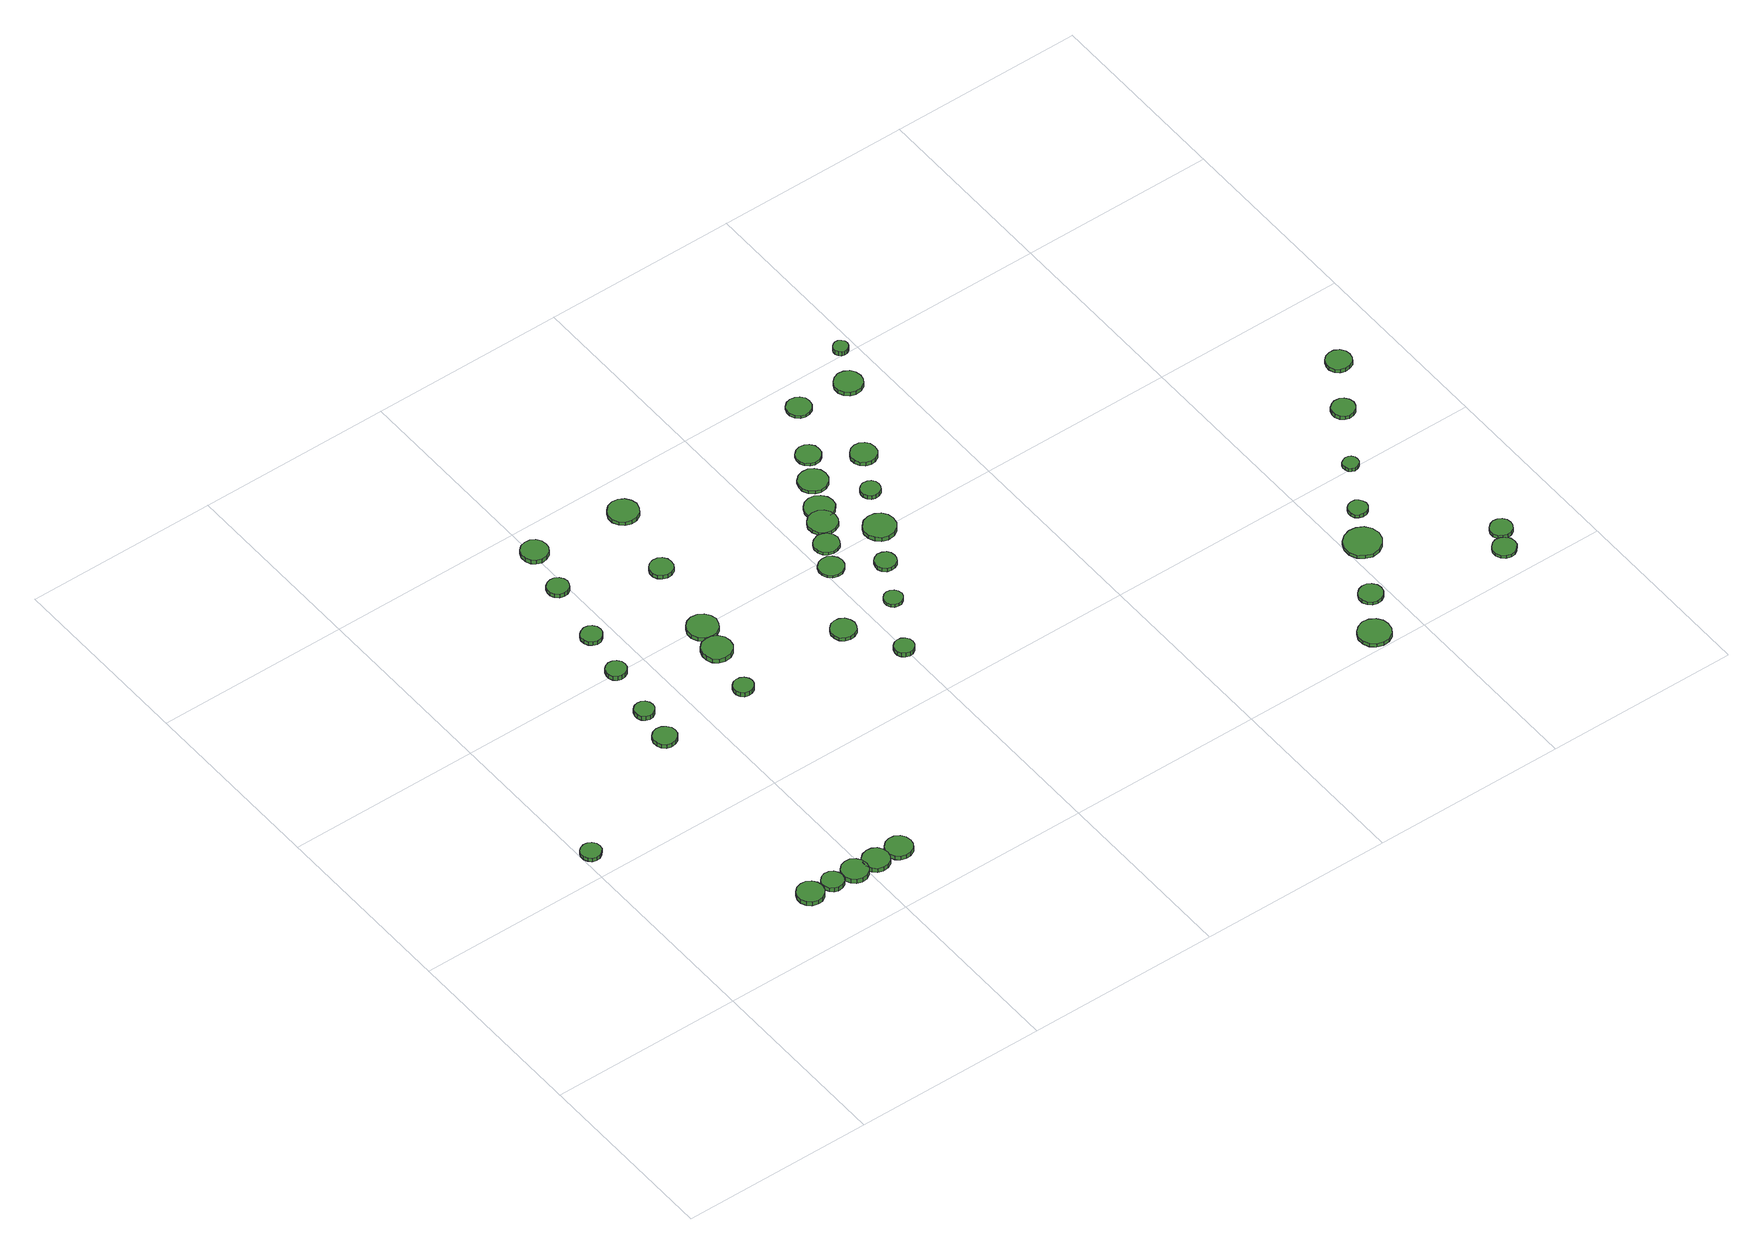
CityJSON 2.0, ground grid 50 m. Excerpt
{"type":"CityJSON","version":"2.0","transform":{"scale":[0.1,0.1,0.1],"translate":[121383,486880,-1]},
"CityObjects":{
"tree1":{"type":"SolitaryVegetationObject","attributes":{"function":"something"},"geometry":[{"type":"MultiSurface","lod":"1","boundaries":[[[0,1,2,3,4,5,6,7,8,9,10,11,12,13,14]],[[15,16,17,18,19,20,21,22,23,24,25,26,27,28,29]],[[0,29,28,1]],[[1,28,27,2]],[[2,27,26,3]],[[3,26,25,4]],[[4,25,24,5]],[[5,24,23,6]],[[6,23,22,7]],[[7,22,21,8]],[[8,21,20,9]],[[9,20,19,10]],[[10,19,18,11]],[[11,18,17,12]],[[12,17,16,13]],[[13,16,15,14]],[[14,15,29,0]]]}]},
"tree2":{"type":"SolitaryVegetationObject","attributes":{"function":"something"},"geometry":[{"type":"MultiSurface","lod":"1","boundaries":[[[30,31,32,33,34,35,36,37,38,39,40,41,42,43,44]],[[45,46,47,48,49,50,51,52,53,54,55,56,57,58,59]],[[30,59,58,31]],[[31,58,57,32]],[[32,57,56,33]],[[33,56,55,34]],[[34,55,54,35]],[[35,54,53,36]],[[36,53,52,37]],[[37,52,51,38]],[[38,51,50,39]],[[39,50,49,40]],[[40,49,48,41]],[[41,48,47,42]],[[42,47,46,43]],[[43,46,45,44]],[[44,45,59,30]]]}]},
"tree3":{"type":"SolitaryVegetationObject","attributes":{"function":"something"},"geometry":[{"type":"MultiSurface","lod":"1","boundaries":[[[60,61,62,63,64,65,66,67,68,69,70,71,72,73,74]],[[75,76,77,78,79,80,81,82,83,84,85,86,87,88,89]],[[60,89,88,61]],[[61,88,87,62]],[[62,87,86,63]],[[63,86,85,64]],[[64,85,84,65]],[[65,84,83,66]],[[66,83,82,67]],[[67,82,81,68]],[[68,81,80,69]],[[69,80,79,70]],[[70,79,78,71]],[[71,78,77,72]],[[72,77,76,73]],[[73,76,75,74]],[[74,75,89,60]]]}]},
"tree4":{"type":"SolitaryVegetationObject","attributes":{"function":"something"},"geometry":[{"type":"MultiSurface","lod":"1","boundaries":[[[90,91,92,93,94,95,96,97,98,99,100,101,102,103,104]],[[105,106,107,108,109,110,111,112,113,114,115,116,117,118,119]],[[90,119,118,91]],[[91,118,117,92]],[[92,117,116,93]],[[93,116,115,94]],[[94,115,114,95]],[[95,114,113,96]],[[96,113,112,97]],[[97,112,111,98]],[[98,111,110,99]],[[99,110,109,100]],[[100,109,108,101]],[[101,108,107,102]],[[102,107,106,103]],[[103,106,105,104]],[[104,105,119,90]]]}]},
"tree5":{"type":"SolitaryVegetationObject","attributes":{"function":"something"},"geometry":[{"type":"MultiSurface","lod":"1","boundaries":[[[120,121,122,123,124,125,126,127,128,129,130,131,132,133,134]],[[135,136,137,138,139,140,141,142,143,144,145,146,147,148,149]],[[120,149,148,121]],[[121,148,147,122]],[[122,147,146,123]],[[123,146,145,124]],[[124,145,144,125]],[[125,144,143,126]],[[126,143,142,127]],[[127,142,141,128]],[[128,141,140,129]],[[129,140,139,130]],[[130,139,138,131]],[[131,138,137,132]],[[132,137,136,133]],[[133,136,135,134]],[[134,135,149,120]]]}]},
"tree6":{"type":"SolitaryVegetationObject","attributes":{"function":"something"},"geometry":[{"type":"MultiSurface","lod":"1","boundaries":[[[150,151,152,153,154,155,156,157,158,159,160,161,162,163,164]],[[165,166,167,168,169,170,171,172,173,174,175,176,177,178,179]],[[150,179,178,151]],[[151,178,177,152]],[[152,177,176,153]],[[153,176,175,154]],[[154,175,174,155]],[[155,174,173,156]],[[156,173,172,157]],[[157,172,171,158]],[[158,171,170,159]],[[159,170,169,160]],[[160,169,168,161]],[[161,168,167,162]],[[162,167,166,163]],[[163,166,165,164]],[[164,165,179,150]]]}]},
"tree7":{"type":"SolitaryVegetationObject","attributes":{"function":"something"},"geometry":[{"type":"MultiSurface","lod":"1","boundaries":[[[180,181,182,183,184,185,186,187,188,189,190,191,192,193,194]],[[195,196,197,198,199,200,201,202,203,204,205,206,207,208,209]],[[180,209,208,181]],[[181,208,207,182]],[[182,207,206,183]],[[183,206,205,184]],[[184,205,204,185]],[[185,204,203,186]],[[186,203,202,187]],[[187,202,201,188]],[[188,201,200,189]],[[189,200,199,190]],[[190,199,198,191]],[[191,198,197,192]],[[192,197,196,193]],[[193,196,195,194]],[[194,195,209,180]]]}]},
"tree8":{"type":"SolitaryVegetationObject","attributes":{"function":"something"},"geometry":[{"type":"MultiSurface","lod":"1","boundaries":[[[210,211,212,213,214,215,216,217,218,219,220,221,222,223,224]],[[225,226,227,228,229,230,231,232,233,234,235,236,237,238,239]],[[210,239,238,211]],[[211,238,237,212]],[[212,237,236,213]],[[213,236,235,214]],[[214,235,234,215]],[[215,234,233,216]],[[216,233,232,217]],[[217,232,231,218]],[[218,231,230,219]],[[219,230,229,220]],[[220,229,228,221]],[[221,228,227,222]],[[222,227,226,223]],[[223,226,225,224]],[[224,225,239,210]]]}]},
"tree9":{"type":"SolitaryVegetationObject","attributes":{"function":"something"},"geometry":[{"type":"MultiSurface","lod":"1","boundaries":[[[240,241,242,243,244,245,246,247,248,249,250,251,252,253,254]],[[255,256,257,258,259,260,261,262,263,264,265,266,267,268,269]],[[240,269,268,241]],[[241,268,267,242]],[[242,267,266,243]],[[243,266,265,244]],[[244,265,264,245]],[[245,264,263,246]],[[246,263,262,247]],[[247,262,261,248]],[[248,261,260,249]],[[249,260,259,250]],[[250,259,258,251]],[[251,258,257,252]],[[252,257,256,253]],[[253,256,255,254]],[[254,255,269,240]]]}]},
"tree10":{"type":"SolitaryVegetationObject","attributes":{"function":"something"},"geometry":[{"type":"MultiSurface","lod":"1","boundaries":[[[270,271,272,273,274,275,276,277,278,279,280,281,282,283,284]],[[285,286,287,288,289,290,291,292,293,294,295,296,297,298,299]],[[270,299,298,271]],[[271,298,297,272]],[[272,297,296,273]],[[273,296,295,274]],[[274,295,294,275]],[[275,294,293,276]],[[276,293,292,277]],[[277,292,291,278]],[[278,291,290,279]],[[279,290,289,280]],[[280,289,288,281]],[[281,288,287,282]],[[282,287,286,283]],[[283,286,285,284]],[[284,285,299,270]]]}]},
"tree11":{"type":"SolitaryVegetationObject","attributes":{"function":"something"},"geometry":[{"type":"MultiSurface","lod":"1","boundaries":[[[300,301,302,303,304,305,306,307,308,309,310,311,312,313,314]],[[315,316,317,318,319,320,321,322,323,324,325,326,327,328,329]],[[300,329,328,301]],[[301,328,327,302]],[[302,327,326,303]],[[303,326,325,304]],[[304,325,324,305]],[[305,324,323,306]],[[306,323,322,307]],[[307,322,321,308]],[[308,321,320,309]],[[309,320,319,310]],[[310,319,318,311]],[[311,318,317,312]],[[312,317,316,313]],[[313,316,315,314]],[[314,315,329,300]]]}]},
"tree12":{"type":"SolitaryVegetationObject","attributes":{"function":"something"},"geometry":[{"type":"MultiSurface","lod":"1","boundaries":[[[330,331,332,333,334,335,336,337,338,339,340,341,342,343,344]],[[345,346,347,348,349,350,351,352,353,354,355,356,357,358,359]],[[330,359,358,331]],[[331,358,357,332]],[[332,357,356,333]],[[333,356,355,334]],[[334,355,354,335]],[[335,354,353,336]],[[336,353,352,337]],[[337,352,351,338]],[[338,351,350,339]],[[339,350,349,340]],[[340,349,348,341]],[[341,348,347,342]],[[342,347,346,343]],[[343,346,345,344]],[[344,345,359,330]]]}]},
"tree13":{"type":"SolitaryVegetationObject","attributes":{"function":"something"},"geometry":[{"type":"MultiSurface","lod":"1","boundaries":[[[360,361,362,363,364,365,366,367,368,369,370,371,372,373,374]],[[375,376,377,378,379,380,381,382,383,384,385,386,387,388,389]],[[360,389,388,361]],[[361,388,387,362]],[[362,387,386,363]],[[363,386,385,364]],[[364,385,384,365]],[[365,384,383,366]],[[366,383,382,367]],[[367,382,381,368]],[[368,381,380,369]],[[369,380,379,370]],[[370,379,378,371]],[[371,378,377,372]],[[372,377,376,373]],[[373,376,375,374]],[[374,375,389,360]]]}]},
"tree14":{"type":"SolitaryVegetationObject","attributes":{"function":"something"},"geometry":[{"type":"MultiSurface","lod":"1","boundaries":[[[390,391,392,393,394,395,396,397,398,399,400,401,402,403,404]],[[405,406,407,408,409,410,411,412,413,414,415,416,417,418,419]],[[390,419,418,391]],[[391,418,417,392]],[[392,417,416,393]],[[393,416,415,394]],[[394,415,414,395]],[[395,414,413,396]],[[396,413,412,397]],[[397,412,411,398]],[[398,411,410,399]],[[399,410,409,400]],[[400,409,408,401]],[[401,408,407,402]],[[402,407,406,403]],[[403,406,405,404]],[[404,405,419,390]]]}]},
"tree15":{"type":"SolitaryVegetationObject","attributes":{"function":"something"},"geometry":[{"type":"MultiSurface","lod":"1","boundaries":[[[420,421,422,423,424,425,426,427,428,429,430,431,432,433,434]],[[435,436,437,438,439,440,441,442,443,444,445,446,447,448,449]],[[420,449,448,421]],[[421,448,447,422]],[[422,447,446,423]],[[423,446,445,424]],[[424,445,444,425]],[[425,444,443,426]],[[426,443,442,427]],[[427,442,441,428]],[[428,441,440,429]],[[429,440,439,430]],[[430,439,438,431]],[[431,438,437,432]],[[432,437,436,433]],[[433,436,435,434]],[[434,435,449,420]]]}]},
"tree16":{"type":"SolitaryVegetationObject","attributes":{"function":"something"},"geometry":[{"type":"MultiSurface","lod":"1","boundaries":[[[450,451,452,453,454,455,456,457,458,459,460,461,462,463,464]],[[465,466,467,468,469,470,471,472,473,474,475,476,477,478,479]],[[450,479,478,451]],[[451,478,477,452]],[[452,477,476,453]],[[453,476,475,454]],[[454,475,474,455]],[[455,474,473,456]],[[456,473,472,457]],[[457,472,471,458]],[[458,471,470,459]],[[459,470,469,460]],[[460,469,468,461]],[[461,468,467,462]],[[462,467,466,463]],[[463,466,465,464]],[[464,465,479,450]]]}]},
"tree17":{"type":"SolitaryVegetationObject","attributes":{"function":"something"},"geometry":[{"type":"MultiSurface","lod":"1","boundaries":[[[480,481,482,483,484,485,486,487,488,489,490,491,492,493,494]],[[495,496,497,498,499,500,501,502,503,504,505,506,507,508,509]],[[480,509,508,481]],[[481,508,507,482]],[[482,507,506,483]],[[483,506,505,484]],[[484,505,504,485]],[[485,504,503,486]],[[486,503,502,487]],[[487,502,501,488]],[[488,501,500,489]],[[489,500,499,490]],[[490,499,498,491]],[[491,498,497,492]],[[492,497,496,493]],[[493,496,495,494]],[[494,495,509,480]]]}]},
"tree18":{"type":"SolitaryVegetationObject","attributes":{"function":"something"},"geometry":[{"type":"MultiSurface","lod":"1","boundaries":[[[510,511,512,513,514,515,516,517,518,519,520,521,522,523,524]],[[525,526,527,528,529,530,531,532,533,534,535,536,537,538,539]],[[510,539,538,511]],[[511,538,537,512]],[[512,537,536,513]],[[513,536,535,514]],[[514,535,534,515]],[[515,534,533,516]],[[516,533,532,517]],[[517,532,531,518]],[[518,531,530,519]],[[519,530,529,520]],[[520,529,528,521]],[[521,528,527,522]],[[522,527,526,523]],[[523,526,525,524]],[[524,525,539,510]]]}]},
"tree19":{"type":"SolitaryVegetationObject","attributes":{"function":"something"},"geometry":[{"type":"MultiSurface","lod":"1","boundaries":[[[540,541,542,543,544,545,546,547,548,549,550,551,552,553,554]],[[555,556,557,558,559,560,561,562,563,564,565,566,567,568,569]],[[540,569,568,541]],[[541,568,567,542]],[[542,567,566,543]],[[543,566,565,544]],[[544,565,564,545]],[[545,564,563,546]],[[546,563,562,547]],[[547,562,561,548]],[[548,561,560,549]],[[549,560,559,550]],[[550,559,558,551]],[[551,558,557,552]],[[552,557,556,553]],[[553,556,555,554]],[[554,555,569,540]]]}]},
"tree20":{"type":"SolitaryVegetationObject","attributes":{"function":"something"},"geometry":[{"type":"MultiSurface","lod":"1","boundaries":[[[570,571,572,573,574,575,576,577,578,579,580,581,582,583,584]],[[585,586,587,588,589,590,591,592,593,594,595,596,597,598,599]],[[570,599,598,571]],[[571,598,597,572]],[[572,597,596,573]],[[573,596,595,574]],[[574,595,594,575]],[[575,594,593,576]],[[576,593,592,577]],[[577,592,591,578]],[[578,591,590,579]],[[579,590,589,580]],[[580,589,588,581]],[[581,588,587,582]],[[582,587,586,583]],[[583,586,585,584]],[[584,585,599,570]]]}]},
"tree21":{"type":"SolitaryVegetationObject","attributes":{"function":"something"},"geometry":[{"type":"MultiSurface","lod":"1","boundaries":[[[600,601,602,603,604,605,606,607,608,609,610,611,612,613,614]],[[615,616,617,618,619,620,621,622,623,624,625,626,627,628,629]],[[600,629,628,601]],[[601,628,627,602]],[[602,627,626,603]],[[603,626,625,604]],[[604,625,624,605]],[[605,624,623,606]],[[606,623,622,607]],[[607,622,621,608]],[[608,621,620,609]],[[609,620,619,610]],[[610,619,618,611]],[[611,618,617,612]],[[612,617,616,613]],[[613,616,615,614]],[[614,615,629,600]]]}]},
"tree22":{"type":"SolitaryVegetationObject","attributes":{"function":"something"},"geometry":[{"type":"MultiSurface","lod":"1","boundaries":[[[630,631,632,633,634,635,636,637,638,639,640,641,642,643,644]],[[645,646,647,648,649,650,651,652,653,654,655,656,657,658,659]],[[630,659,658,631]],[[631,658,657,632]],[[632,657,656,633]],[[633,656,655,634]],[[634,655,654,635]],[[635,654,653,636]],[[636,653,652,637]],[[637,652,651,638]],[[638,651,650,639]],[[639,650,649,640]],[[640,649,648,641]],[[641,648,647,642]],[[642,647,646,643]],[[643,646,645,644]],[[644,645,659,630]]]}]},
"tree23":{"type":"SolitaryVegetationObject","attributes":{"function":"something"},"geometry":[{"type":"MultiSurface","lod":"1","boundaries":[[[660,661,662,663,664,665,666,667,668,669,670,671,672,673,674]],[[675,676,677,678,679,680,681,682,683,684,685,686,687,688,689]],[[660,689,688,661]],[[661,688,687,662]],[[662,687,686,663]],[[663,686,685,664]],[[664,685,684,665]],[[665,684,683,666]],[[666,683,682,667]],[[667,682,681,668]],[[668,681,680,669]],[[669,680,679,670]],[[670,679,678,671]],[[671,678,677,672]],[[672,677,676,673]],[[673,676,675,674]],[[674,675,689,660]]]}]},
"tree24":{"type":"SolitaryVegetationObject","attributes":{"function":"something"},"geometry":[{"type":"MultiSurface","lod":"1","boundaries":[[[690,691,692,693,694,695,696,697,698,699,700,701,702,703,704]],[[705,706,707,708,709,710,711,712,713,714,715,716,717,718,719]],[[690,719,718,691]],[[691,718,717,692]],[[692,717,716,693]],[[693,716,715,694]],[[694,715,714,695]],[[695,714,713,696]],[[696,713,712,697]],[[697,712,711,698]],[[698,711,710,699]],[[699,710,709,700]],[[700,709,708,701]],[[701,708,707,702]],[[702,707,706,703]],[[703,706,705,704]],[[704,705,719,690]]]}]},
"tree25":{"type":"SolitaryVegetationObject","attributes":{"function":"something"},"geometry":[{"type":"MultiSurface","lod":"1","boundaries":[[[720,721,722,723,724,725,726,727,728,729,730,731,732,733,734]],[[735,736,737,738,739,740,741,742,743,744,745,746,747,748,749]],[[720,749,748,721]],[[721,748,747,722]],[[722,747,746,723]],[[723,746,745,724]],[[724,745,744,725]],[[725,744,743,726]],[[726,743,742,727]],[[727,742,741,728]],[[728,741,740,729]],[[729,740,739,730]],[[730,739,738,731]],[[731,738,737,732]],[[732,737,736,733]],[[733,736,735,734]],[[734,735,749,720]]]}]},
"tree26":{"type":"SolitaryVegetationObject","attributes":{"function":"something"},"geometry":[{"type":"MultiSurface","lod":"1","boundaries":[[[750,751,752,753,754,755,756,757,758,759,760,761,762,763,764]],[[765,766,767,768,769,770,771,772,773,774,775,776,777,778,779]],[[750,779,778,751]],[[751,778,777,752]],[[752,777,776,753]],[[753,776,775,754]],[[754,775,774,755]],[[755,774,773,756]],[[756,773,772,757]],[[757,772,771,758]],[[758,771,770,759]],[[759,770,769,760]],[[760,769,768,761]],[[761,768,767,762]],[[762,767,766,763]],[[763,766,765,764]],[[764,765,779,750]]]}]},
"tree27":{"type":"SolitaryVegetationObject","attributes":{"function":"something"},"geometry":[{"type":"MultiSurface","lod":"1","boundaries":[[[780,781,782,783,784,785,786,787,788,789,790,791,792,793,794]],[[795,796,797,798,799,800,801,802,803,804,805,806,807,808,809]],[[780,809,808,781]],[[781,808,807,782]],[[782,807,806,783]],[[783,806,805,784]],[[784,805,804,785]],[[785,804,803,786]],[[786,803,802,787]],[[787,802,801,788]],[[788,801,800,789]],[[789,800,799,790]],[[790,799,798,791]],[[791,798,797,792]],[[792,797,796,793]],[[793,796,795,794]],[[794,795,809,780]]]}]},
"tree28":{"type":"SolitaryVegetationObject","attributes":{"function":"something"},"geometry":[{"type":"MultiSurface","lod":"1","boundaries":[[[810,811,812,813,814,815,816,817,818,819,820,821,822,823,824]],[[825,826,827,828,829,830,831,832,833,834,835,836,837,838,839]],[[810,839,838,811]],[[811,838,837,812]],[[812,837,836,813]],[[813,836,835,814]],[[814,835,834,815]],[[815,834,833,816]],[[816,833,832,817]],[[817,832,831,818]],[[818,831,830,819]],[[819,830,829,820]],[[820,829,828,821]],[[821,828,827,822]],[[822,827,826,823]],[[823,826,825,824]],[[824,825,839,810]]]}]},
"tree29":{"type":"SolitaryVegetationObject","attributes":{"function":"something"},"geometry":[{"type":"MultiSurface","lod":"1","boundaries":[[[840,841,842,843,844,845,846,847,848,849,850,851,852,853,854]],[[855,856,857,858,859,860,861,862,863,864,865,866,867,868,869]],[[840,869,868,841]],[[841,868,867,842]],[[842,867,866,843]],[[843,866,865,844]],[[844,865,864,845]],[[845,864,863,846]],[[846,863,862,847]],[[847,862,861,848]],[[848,861,860,849]],[[849,860,859,850]],[[850,859,858,851]],[[851,858,857,852]],[[852,857,856,853]],[[853,856,855,854]],[[854,855,869,840]]]}]},
"tree30":{"type":"SolitaryVegetationObject","attributes":{"function":"something"},"geometry":[{"type":"MultiSurface","lod":"1","boundaries":[[[870,871,872,873,874,875,876,877,878,879,880,881,882,883,884]],[[885,886,887,888,889,890,891,892,893,894,895,896,897,898,899]],[[870,899,898,871]],[[871,898,897,872]],[[872,897,896,873]],[[873,896,895,874]],[[874,895,894,875]],[[875,894,893,876]],[[876,893,892,877]],[[877,892,891,878]],[[878,891,890,879]],[[879,890,889,880]],[[880,889,888,881]],[[881,888,887,882]],[[882,887,886,883]],[[883,886,885,884]],[[884,885,899,870]]]}]},
"tree31":{"type":"SolitaryVegetationObject","attributes":{"function":"something"},"geometry":[{"type":"MultiSurface","lod":"1","boundaries":[[[900,901,902,903,904,905,906,907,908,909,910,911,912,913,914]],[[915,916,917,918,919,920,921,922,923,924,925,926,927,928,929]],[[900,929,928,901]],[[901,928,927,902]],[[902,927,926,903]],[[903,926,925,904]],[[904,925,924,905]],[[905,924,923,906]],[[906,923,922,907]],[[907,922,921,908]],[[908,921,920,909]],[[909,920,919,910]],[[910,919,918,911]],[[911,918,917,912]],[[912,917,916,913]],[[913,916,915,914]],[[914,915,929,900]]]}]},
"tree32":{"type":"SolitaryVegetationObject","attributes":{"function":"something"},"geometry":[{"type":"MultiSurface","lod":"1","boundaries":[[[930,931,932,933,934,935,936,937,938,939,940,941,942,943,944]],[[945,946,947,948,949,950,951,952,953,954,955,956,957,958,959]],[[930,959,958,931]],[[931,958,957,932]],[[932,957,956,933]],[[933,956,955,934]],[[934,955,954,935]],[[935,954,953,936]],[[936,953,952,937]],[[937,952,951,938]],[[938,951,950,939]],[[939,950,949,940]],[[940,949,948,941]],[[941,948,947,942]],[[942,947,946,943]],[[943,946,945,944]],[[944,945,959,930]]]}]},
"tree33":{"type":"SolitaryVegetationObject","attributes":{"function":"something"},"geometry":[{"type":"MultiSurface","lod":"1","boundaries":[[[960,961,962,963,964,965,966,967,968,969,970,971,972,973,974]],[[975,976,977,978,979,980,981,982,983,984,985,986,987,988,989]],[[960,989,988,961]],[[961,988,987,962]],[[962,987,986,963]],[[963,986,985,964]],[[964,985,984,965]],[[965,984,983,966]],[[966,983,982,967]],[[967,982,981,968]],[[968,981,980,969]],[[969,980,979,970]],[[970,979,978,971]],[[971,978,977,972]],[[972,977,976,973]],[[973,976,975,974]],[[974,975,989,960]]]}]},
"tree34":{"type":"SolitaryVegetationObject","attributes":{"function":"something"},"geometry":[{"type":"MultiSurface","lod":"1","boundaries":[[[990,991,992,993,994,995,996,997,998,999,1000,1001,1002,1003,1004]],[[1005,1006,1007,1008,1009,1010,1011,1012,1013,1014,1015,1016,1017,1018,1019]],[[990,1019,1018,991]],[[991,1018,1017,992]],[[992,1017,1016,993]],[[993,1016,1015,994]],[[994,1015,1014,995]],[[995,1014,1013,996]],[[996,1013,1012,997]],[[997,1012,1011,998]],[[998,1011,1010,999]],[[999,1010,1009,1000]],[[1000,1009,1008,1001]],[[1001,1008,1007,1002]],[[1002,1007,1006,1003]],[[1003,1006,1005,1004]],[[1004,1005,1019,990]]]}]},
"tree35":{"type":"SolitaryVegetationObject","attributes":{"function":"something"},"geometry":[{"type":"MultiSurface","lod":"1","boundaries":[[[1020,1021,1022,1023,1024,1025,1026,1027,1028,1029,1030,1031,1032,1033,1034]],[[1035,1036,1037,1038,1039,1040,1041,1042,1043,1044,1045,1046,1047,1048,1049]],[[1020,1049,1048,1021]],[[1021,1048,1047,1022]],[[1022,1047,1046,1023]],[[1023,1046,1045,1024]],[[1024,1045,1044,1025]],[[1025,1044,1043,1026]],[[1026,1043,1042,1027]],[[1027,1042,1041,1028]],[[1028,1041,1040,1029]],[[1029,1040,1039,1030]],[[1030,1039,1038,1031]],[[1031,1038,1037,1032]],[[1032,1037,1036,1033]],[[1033,1036,1035,1034]],[[1034,1035,1049,1020]]]}]},
"tree36":{"type":"SolitaryVegetationObject","attributes":{"function":"something"},"geometry":[{"type":"MultiSurface","lod":"1","boundaries":[[[1050,1051,1052,1053,1054,1055,1056,1057,1058,1059,1060,1061,1062,1063,1064]],[[1065,1066,1067,1068,1069,1070,1071,1072,1073,1074,1075,1076,1077,1078,1079]],[[1050,1079,1078,1051]],[[1051,1078,1077,1052]],[[1052,1077,1076,1053]],[[1053,1076,1075,1054]],[[1054,1075,1074,1055]],[[1055,1074,1073,1056]],[[1056,1073,1072,1057]],[[1057,1072,1071,1058]],[[1058,1071,1070,1059]],[[1059,1070,1069,1060]],[[1060,1069,1068,1061]],[[1061,1068,1067,1062]],[[1062,1067,1066,1063]],[[1063,1066,1065,1064]],[[1064,1065,1079,1050]]]}]},
"tree37":{"type":"SolitaryVegetationObject","attributes":{"function":"something"},"geometry":[{"type":"MultiSurface","lod":"1","boundaries":[[[1080,1081,1082,1083,1084,1085,1086,1087,1088,1089,1090,1091,1092,1093,1094]],[[1095,1096,1097,1098,1099,1100,1101,1102,1103,1104,1105,1106,1107,1108,1109]],[[1080,1109,1108,1081]],[[1081,1108,1107,1082]],[[1082,1107,1106,1083]],[[1083,1106,1105,1084]],[[1084,1105,1104,1085]],[[1085,1104,1103,1086]],[[1086,1103,1102,1087]],[[1087,1102,1101,1088]],[[1088,1101,1100,1089]],[[1089,1100,1099,1090]],[[1090,1099,1098,1091]],[[1091,1098,1097,1092]],[[1092,1097,1096,1093]],[[1093,1096,1095,1094]],[[1094,1095,1109,1080]]]}]},
"tree38":{"type":"SolitaryVegetationObject","attributes":{"function":"something"},"geometry":[{"type":"MultiSurface","lod":"1","boundaries":[[[1110,1111,1112,1113,1114,1115,1116,1117,1118,1119,1120,1121,1122,1123,1124]],[[1125,1126,1127,1128,1129,1130,1131,1132,1133,1134,1135,1136,1137,1138,1139]],[[1110,1139,1138,1111]],[[1111,1138,1137,1112]],[[1112,1137,1136,1113]],[[1113,1136,1135,1114]],[[1114,1135,1134,1115]],[[1115,1134,1133,1116]],[[1116,1133,1132,1117]],[[1117,1132,1131,1118]],[[1118,1131,1130,1119]],[[1119,1130,1129,1120]],[[1120,1129,1128,1121]],[[1121,1128,1127,1122]],[[1122,1127,1126,1123]],[[1123,1126,1125,1124]],[[1124,1125,1139,1110]]]}]},
"tree39":{"type":"SolitaryVegetationObject","attributes":{"function":"something"},"geometry":[{"type":"MultiSurface","lod":"1","boundaries":[[[1140,1141,1142,1143,1144,1145,1146,1147,1148,1149,1150,1151,1152,1153,1154]],[[1155,1156,1157,1158,1159,1160,1161,1162,1163,1164,1165,1166,1167,1168,1169]],[[1140,1169,1168,1141]],[[1141,1168,1167,1142]],[[1142,1167,1166,1143]],[[1143,1166,1165,1144]],[[1144,1165,1164,1145]],[[1145,1164,1163,1146]],[[1146,1163,1162,1147]],[[1147,1162,1161,1148]],[[1148,1161,1160,1149]],[[1149,1160,1159,1150]],[[1150,1159,1158,1151]],[[1151,1158,1157,1152]],[[1152,1157,1156,1153]],[[1153,1156,1155,1154]],[[1154,1155,1169,1140]]]}]},
"tree40":{"type":"SolitaryVegetationObject","attributes":{"function":"something"},"geometry":[{"type":"MultiSurface","lod":"1","boundaries":[[[1170,1171,1172,1173,1174,1175,1176,1177,1178,1179,1180,1181,1182,1183,1184]],[[1185,1186,1187,1188,1189,1190,1191,1192,1193,1194,1195,1196,1197,1198,1199]],[[1170,1199,1198,1171]],[[1171,1198,1197,1172]],[[1172,1197,1196,1173]],[[1173,1196,1195,1174]],[[1174,1195,1194,1175]],[[1175,1194,1193,1176]],[[1176,1193,1192,1177]],[[1177,1192,1191,1178]],[[1178,1191,1190,1179]],[[1179,1190,1189,1180]],[[1180,1189,1188,1181]],[[1181,1188,1187,1182]],[[1182,1187,1186,1183]],[[1183,1186,1185,1184]],[[1184,1185,1199,1170]]]}]},
"tree41":{"type":"SolitaryVegetationObject","attributes":{"function":"something"},"geometry":[{"type":"MultiSurface","lod":"1","boundaries":[[[1200,1201,1202,1203,1204,1205,1206,1207,1208,1209,1210,1211,1212,1213,1214]],[[1215,1216,1217,1218,1219,1220,1221,1222,1223,1224,1225,1226,1227,1228,1229]],[[1200,1229,1228,1201]],[[1201,1228,1227,1202]],[[1202,1227,1226,1203]],[[1203,1226,1225,1204]],[[1204,1225,1224,1205]],[[1205,1224,1223,1206]],[[1206,1223,1222,1207]],[[1207,1222,1221,1208]],[[1208,1221,1220,1209]],[[1209,1220,1219,1210]],[[1210,1219,1218,1211]],[[1211,1218,1217,1212]],[[1212,1217,1216,1213]],[[1213,1216,1215,1214]],[[1214,1215,1229,1200]]]}]},
"tree42":{"type":"SolitaryVegetationObject","attributes":{"function":"something"},"geometry":[{"type":"MultiSurface","lod":"1","boundaries":[[[1230,1231,1232,1233,1234,1235,1236,1237,1238,1239,1240,1241,1242,1243,1244]],[[1245,1246,1247,1248,1249,1250,1251,1252,1253,1254,1255,1256,1257,1258,1259]],[[1230,1259,1258,1231]],[[1231,1258,1257,1232]],[[1232,1257,1256,1233]],[[1233,1256,1255,1234]],[[1234,1255,1254,1235]],[[1235,1254,1253,1236]],[[1236,1253,1252,1237]],[[1237,1252,1251,1238]],[[1238,1251,1250,1239]],[[1239,1250,1249,1240]],[[1240,1249,1248,1241]],[[1241,1248,1247,1242]],[[1242,1247,1246,1243]],[[1243,1246,1245,1244]],[[1244,1245,1259,1230]]]}]}
},
"vertices":[
[53,575,17],[51,585,17],[44,594,17],[35,599,17],[24,600,17],[14,597,17],[6,590,17],[2,580,17],[2,569,17],[6,560,17],[14,552,17],[24,549,17],[35,550,17],[44,556,17],[51,564,17],[51,564,6],[44,556,6],[35,550,6],[24,549,6],[14,552,6],[6,560,6],[2,569,6],[2,580,6],[6,590,6],[14,597,6],[24,600,6],[35,599,6],[44,594,6],[51,585,6],[53,575,6],
[378,156,27],[375,170,27],[367,182,27],[355,189,27],[341,190,27],[327,186,27],[317,176,27],[311,163,27],[311,149,27],[317,136,27],[327,127,27],[341,123,27],[355,124,27],[367,131,27],[375,143,27],[375,143,14],[367,131,14],[355,124,14],[341,123,14],[327,127,14],[317,136,14],[311,149,14],[311,163,14],[317,176,14],[327,186,14],[341,190,14],[355,189,14],[367,182,14],[375,170,14],[378,156,14],
[437,157,25],[434,168,25],[428,178,25],[418,183,25],[406,185,25],[395,181,25],[387,173,25],[382,163,25],[382,151,25],[387,141,25],[395,133,25],[406,129,25],[418,131,25],[428,136,25],[434,146,25],[434,146,13],[428,136,13],[418,131,13],[406,129,13],[395,133,13],[387,141,13],[382,151,13],[382,163,13],[387,173,13],[395,181,13],[406,185,13],[418,183,13],[428,178,13],[434,168,13],[437,157,13],
[504,153,25],[501,167,25],[493,178,25],[481,186,25],[467,187,25],[453,183,25],[443,173,25],[437,160,25],[437,146,25],[443,133,25],[453,124,25],[467,119,25],[481,121,25],[493,128,25],[501,139,25],[501,139,12],[493,128,12],[481,121,12],[467,119,12],[453,124,12],[443,133,12],[437,146,12],[437,160,12],[443,173,12],[453,183,12],[467,187,12],[481,186,12],[493,178,12],[501,167,12],[504,153,12],
[564,152,25],[561,166,25],[553,177,25],[541,184,25],[527,185,25],[513,181,25],[503,172,25],[497,159,25],[497,145,25],[503,132,25],[513,122,25],[527,118,25],[541,119,25],[553,126,25],[561,138,25],[561,138,12],[553,126,12],[541,119,12],[527,118,12],[513,122,12],[503,132,12],[497,145,12],[497,159,12],[503,172,12],[513,181,12],[527,185,12],[541,184,12],[553,177,12],[561,166,12],[564,152,12],
[410,758,27],[408,770,27],[400,780,27],[390,786,27],[377,788,27],[365,784,27],[356,776,27],[351,764,27],[351,752,27],[356,740,27],[365,732,27],[377,728,27],[390,730,27],[400,736,27],[408,746,27],[408,746,15],[400,736,15],[390,730,15],[377,728,15],[365,732,15],[356,740,15],[351,752,15],[351,764,15],[356,776,15],[365,784,15],[377,788,15],[390,786,15],[400,780,15],[408,770,15],[410,758,15],
[631,152,23],[628,166,23],[620,178,23],[607,185,23],[593,186,23],[580,182,23],[570,172,23],[564,159,23],[564,145,23],[570,132,23],[580,123,23],[593,119,23],[607,120,23],[620,127,23],[628,139,23],[628,139,11],[620,127,11],[607,120,11],[593,119,11],[580,123,11],[570,132,11],[564,145,11],[564,159,11],[570,172,11],[580,182,11],[593,186,11],[607,185,11],[620,178,11],[628,166,11],[631,152,11],
[421,858,23],[419,868,23],[413,877,23],[404,882,23],[394,883,23],[384,880,23],[376,873,23],[372,863,23],[372,853,23],[376,843,23],[384,836,23],[394,833,23],[404,834,23],[413,840,23],[419,848,23],[419,848,10],[413,840,10],[404,834,10],[394,833,10],[384,836,10],[376,843,10],[372,853,10],[372,863,10],[376,873,10],[384,880,10],[394,883,10],[404,882,10],[413,877,10],[419,868,10],[421,858,10],
[451,1004,19],[449,1014,19],[442,1023,19],[433,1028,19],[422,1030,19],[412,1026,19],[404,1019,19],[400,1009,19],[400,998,19],[404,988,19],[412,981,19],[422,978,19],[433,979,19],[442,984,19],[449,993,19],[449,993,6],[442,984,6],[433,979,6],[422,978,6],[412,981,6],[404,988,6],[400,998,6],[400,1009,6],[404,1019,6],[412,1026,6],[422,1030,6],[433,1028,6],[442,1023,6],[449,1014,6],[451,1004,6],
[475,1128,17],[473,1139,17],[466,1148,17],[457,1154,17],[446,1155,17],[435,1151,17],[427,1144,17],[422,1134,17],[422,1123,17],[427,1112,17],[435,1105,17],[446,1101,17],[457,1103,17],[466,1108,17],[473,1117,17],[473,1117,6],[466,1108,6],[457,1103,6],[446,1101,6],[435,1105,6],[427,1112,6],[422,1123,6],[422,1134,6],[427,1144,6],[435,1151,6],[446,1155,6],[457,1154,6],[466,1148,6],[473,1139,6],[475,1128,6],
[650,781,23],[648,791,23],[641,800,23],[632,805,23],[622,806,23],[612,803,23],[604,796,23],[600,786,23],[600,776,23],[604,766,23],[612,759,23],[622,756,23],[632,757,23],[641,762,23],[648,771,23],[648,771,10],[641,762,10],[632,757,10],[622,756,10],[612,759,10],[604,766,10],[600,776,10],[600,786,10],[604,796,10],[612,803,10],[622,806,10],[632,805,10],[641,800,10],[648,791,10],[650,781,10],
[507,1297,18],[504,1308,18],[498,1317,18],[488,1323,18],[477,1324,18],[466,1321,18],[457,1313,18],[453,1303,18],[453,1291,18],[457,1281,18],[466,1273,18],[477,1270,18],[488,1271,18],[498,1277,18],[504,1286,18],[504,1286,6],[498,1277,6],[488,1271,6],[477,1270,6],[466,1273,6],[457,1281,6],[453,1291,6],[453,1303,6],[457,1313,6],[466,1321,6],[477,1324,6],[488,1323,6],[498,1317,6],[504,1308,6],[507,1297,6],
[689,918,19],[686,933,19],[677,946,19],[663,954,19],[647,955,19],[632,951,19],[620,940,19],[614,925,19],[614,910,19],[620,895,19],[632,884,19],[647,880,19],[663,881,19],[677,889,19],[686,902,19],[686,902,6],[677,889,6],[663,881,6],[647,880,6],[632,884,6],[620,895,6],[614,910,6],[614,925,6],[620,940,6],[632,951,6],[647,955,6],[663,954,6],[677,946,6],[686,933,6],[689,918,6],
[540,1421,18],[537,1435,18],[529,1447,18],[517,1454,18],[503,1455,18],[489,1451,18],[479,1442,18],[473,1429,18],[473,1414,18],[479,1401,18],[489,1392,18],[503,1387,18],[517,1389,18],[529,1396,18],[537,1408,18],[537,1408,6],[529,1396,6],[517,1389,6],[503,1387,6],[489,1392,6],[479,1401,6],[473,1414,6],[473,1429,6],[479,1442,6],[489,1451,6],[503,1455,6],[517,1454,6],[529,1447,6],[537,1435,6],[540,1421,6],
[707,994,17],[703,1010,17],[694,1023,17],[680,1031,17],[663,1033,17],[648,1028,17],[636,1017,17],[629,1002,17],[629,986,17],[636,971,17],[648,960,17],[663,955,17],[680,957,17],[694,965,17],[703,978,17],[703,978,6],[694,965,6],[680,957,6],[663,955,6],[648,960,6],[636,971,6],[629,986,6],[629,1002,6],[636,1017,6],[648,1028,6],[663,1033,6],[680,1031,6],[694,1023,6],[703,1010,6],[707,994,6],
[736,1203,17],[734,1215,17],[727,1225,17],[716,1231,17],[704,1232,17],[692,1228,17],[683,1220,17],[678,1209,17],[678,1197,17],[683,1186,17],[692,1178,17],[704,1174,17],[716,1175,17],[727,1181,17],[734,1191,17],[734,1191,6],[727,1181,6],[716,1175,6],[704,1174,6],[692,1178,6],[683,1186,6],[678,1197,6],[678,1209,6],[683,1220,6],[692,1228,6],[704,1232,6],[716,1231,6],[727,1225,6],[734,1215,6],[736,1203,6],
[954,792,17],[951,805,17],[944,816,17],[932,823,17],[919,824,17],[906,820,17],[896,811,17],[891,799,17],[891,786,17],[896,773,17],[906,764,17],[919,760,17],[932,762,17],[944,768,17],[951,779,17],[951,779,7],[944,768,7],[932,762,7],[919,760,7],[906,764,7],[896,773,7],[891,786,7],[891,799,7],[896,811,7],[906,820,7],[919,824,7],[932,823,7],[944,816,7],[951,805,7],[954,792,7],
[785,1400,17],[781,1415,17],[772,1428,17],[758,1436,17],[742,1438,17],[727,1433,17],[716,1422,17],[709,1408,17],[709,1392,17],[716,1377,17],[727,1367,17],[742,1362,17],[758,1363,17],[772,1371,17],[781,1384,17],[781,1384,6],[772,1371,6],[758,1363,6],[742,1362,6],[727,1367,6],[716,1377,6],[709,1392,6],[709,1408,6],[716,1422,6],[727,1433,6],[742,1438,6],[758,1436,6],[772,1428,6],[781,1415,6],[785,1400,6],
[1021,658,23],[1019,668,23],[1013,677,23],[1004,682,23],[994,683,23],[984,680,23],[976,673,23],[972,663,23],[972,653,23],[976,644,23],[984,637,23],[994,633,23],[1004,634,23],[1013,640,23],[1019,648,23],[1019,648,10],[1013,640,10],[1004,634,10],[994,633,10],[984,637,10],[976,644,10],[972,653,10],[972,663,10],[976,673,10],[984,680,10],[994,683,10],[1004,682,10],[1013,677,10],[1019,668,10],[1021,658,10],
[1054,971,14],[1051,984,14],[1043,994,14],[1032,1001,14],[1019,1002,14],[1006,998,14],[996,989,14],[991,977,14],[991,964,14],[996,952,14],[1006,943,14],[1019,939,14],[1032,940,14],[1043,947,14],[1051,958,14],[1051,958,7],[1043,947,7],[1032,940,7],[1019,939,7],[1006,943,7],[996,952,7],[991,964,7],[991,977,7],[996,989,7],[1006,998,7],[1019,1002,7],[1032,1001,7],[1043,994,7],[1051,984,7],[1054,971,7],
[1098,802,16],[1096,812,16],[1090,820,16],[1081,825,16],[1072,826,16],[1062,823,16],[1055,816,16],[1051,807,16],[1051,797,16],[1055,788,16],[1062,782,16],[1072,779,16],[1081,780,16],[1090,785,16],[1096,793,16],[1096,793,7],[1090,785,7],[1081,780,7],[1072,779,7],[1062,782,7],[1055,788,7],[1051,797,7],[1051,807,7],[1055,816,7],[1062,823,7],[1072,826,7],[1081,825,7],[1090,820,7],[1096,812,7],[1098,802,7],
[1090,1036,14],[1087,1049,14],[1079,1060,14],[1068,1066,14],[1055,1068,14],[1042,1063,14],[1032,1055,14],[1027,1043,14],[1027,1029,14],[1032,1017,14],[1042,1009,14],[1055,1005,14],[1068,1006,14],[1079,1012,14],[1087,1023,14],[1087,1023,6],[1079,1012,6],[1068,1006,6],[1055,1005,6],[1042,1009,6],[1032,1017,6],[1027,1029,6],[1027,1043,6],[1032,1055,6],[1042,1063,6],[1055,1068,6],[1068,1066,6],[1079,1060,6],[1087,1049,6],[1090,1036,6],
[1158,908,17],[1156,919,17],[1150,928,17],[1140,933,17],[1128,935,17],[1118,931,17],[1109,924,17],[1105,913,17],[1105,902,17],[1109,892,17],[1118,884,17],[1128,881,17],[1140,882,17],[1150,887,17],[1156,897,17],[1156,897,6],[1150,887,6],[1140,882,6],[1128,881,6],[1118,884,6],[1109,892,6],[1105,902,6],[1105,913,6],[1109,924,6],[1118,931,6],[1128,935,6],[1140,933,6],[1150,928,6],[1156,919,6],[1158,908,6],
[1129,1096,15],[1126,1111,15],[1117,1123,15],[1104,1131,15],[1089,1133,15],[1074,1128,15],[1063,1118,15],[1056,1104,15],[1056,1088,15],[1063,1074,15],[1074,1064,15],[1089,1059,15],[1104,1061,15],[1117,1068,15],[1126,1081,15],[1126,1081,6],[1117,1068,6],[1104,1061,6],[1089,1059,6],[1074,1064,6],[1063,1074,6],[1056,1088,6],[1056,1104,6],[1063,1118,6],[1074,1128,6],[1089,1133,6],[1104,1131,6],[1117,1123,6],[1126,1111,6],[1129,1096,6],
[1153,1138,14],[1150,1153,14],[1140,1166,14],[1127,1174,14],[1111,1176,14],[1096,1171,14],[1085,1160,14],[1078,1146,14],[1078,1130,14],[1085,1116,14],[1096,1105,14],[1111,1101,14],[1127,1102,14],[1140,1110,14],[1150,1123,14],[1150,1123,6],[1140,1110,6],[1127,1102,6],[1111,1101,6],[1096,1105,6],[1085,1116,6],[1078,1130,6],[1078,1146,6],[1085,1160,6],[1096,1171,6],[1111,1176,6],[1127,1174,6],[1140,1166,6],[1150,1153,6],[1153,1138,6],
[1227,1004,18],[1224,1020,18],[1214,1034,18],[1200,1042,18],[1183,1044,18],[1167,1039,18],[1155,1027,18],[1148,1012,18],[1148,996,18],[1155,981,18],[1167,969,18],[1183,964,18],[1200,966,18],[1214,974,18],[1224,988,18],[1224,988,6],[1214,974,6],[1200,966,6],[1183,964,6],[1167,969,6],[1155,981,6],[1148,996,6],[1148,1012,6],[1155,1027,6],[1167,1039,6],[1183,1044,6],[1200,1042,6],[1214,1034,6],[1224,1020,6],[1227,1004,6],
[1192,1216,15],[1189,1231,15],[1180,1243,15],[1167,1251,15],[1151,1252,15],[1137,1248,15],[1125,1237,15],[1119,1223,15],[1119,1208,15],[1125,1194,15],[1137,1184,15],[1151,1179,15],[1167,1180,15],[1180,1188,15],[1189,1201,15],[1189,1201,6],[1180,1188,6],[1167,1180,6],[1151,1179,6],[1137,1184,6],[1125,1194,6],[1119,1208,6],[1119,1223,6],[1125,1237,6],[1137,1248,6],[1151,1252,6],[1167,1251,6],[1180,1243,6],[1189,1231,6],[1192,1216,6],
[1268,1113,17],[1266,1123,17],[1260,1131,17],[1251,1136,17],[1240,1137,17],[1231,1134,17],[1223,1127,17],[1219,1118,17],[1219,1108,17],[1223,1098,17],[1231,1091,17],[1240,1088,17],[1251,1089,17],[1260,1094,17],[1266,1103,17],[1266,1103,6],[1260,1094,6],[1251,1089,6],[1240,1088,6],[1231,1091,6],[1223,1098,6],[1219,1108,6],[1219,1118,6],[1223,1127,6],[1231,1134,6],[1240,1137,6],[1251,1136,6],[1260,1131,6],[1266,1123,6],[1268,1113,6],
[1228,1289,14],[1226,1301,14],[1218,1312,14],[1207,1318,14],[1194,1320,14],[1182,1316,14],[1172,1307,14],[1167,1295,14],[1167,1282,14],[1172,1271,14],[1182,1262,14],[1194,1258,14],[1207,1259,14],[1218,1266,14],[1226,1276,14],[1226,1276,6],[1218,1266,6],[1207,1259,6],[1194,1258,6],[1182,1262,6],[1172,1271,6],[1167,1282,6],[1167,1295,6],[1172,1307,6],[1182,1316,6],[1194,1320,6],[1207,1318,6],[1218,1312,6],[1226,1301,6],[1228,1289,6],
[1333,1214,17],[1330,1227,17],[1322,1238,17],[1310,1245,17],[1297,1246,17],[1284,1242,17],[1274,1233,17],[1268,1220,17],[1268,1207,17],[1274,1194,17],[1284,1185,17],[1297,1181,17],[1310,1182,17],[1322,1189,17],[1330,1200,17],[1330,1200,6],[1322,1189,6],[1310,1182,6],[1297,1181,6],[1284,1185,6],[1274,1194,6],[1268,1207,6],[1268,1220,6],[1274,1233,6],[1284,1242,6],[1297,1246,6],[1310,1245,6],[1322,1238,6],[1330,1227,6],[1333,1214,6],
[1303,1424,14],[1301,1437,14],[1293,1447,14],[1282,1453,14],[1269,1455,14],[1257,1451,14],[1247,1442,14],[1242,1430,14],[1242,1418,14],[1247,1406,14],[1257,1397,14],[1269,1393,14],[1282,1395,14],[1293,1401,14],[1301,1411,14],[1301,1411,6],[1293,1401,6],[1282,1395,6],[1269,1393,6],[1257,1397,6],[1247,1406,6],[1242,1418,6],[1242,1430,6],[1247,1442,6],[1257,1451,6],[1269,1455,6],[1282,1453,6],[1293,1447,6],[1301,1437,6],[1303,1424,6],
[1445,1416,17],[1442,1431,17],[1434,1443,17],[1421,1450,17],[1406,1452,17],[1392,1447,17],[1381,1437,17],[1375,1424,17],[1375,1409,17],[1381,1396,17],[1392,1386,17],[1406,1381,17],[1421,1383,17],[1434,1390,17],[1442,1402,17],[1442,1402,6],[1434,1390,6],[1421,1383,6],[1406,1381,6],[1392,1386,6],[1381,1396,6],[1375,1409,6],[1375,1424,6],[1381,1437,6],[1392,1447,6],[1406,1452,6],[1421,1450,6],[1434,1443,6],[1442,1431,6],[1445,1416,6],
[1931,45,17],[1928,61,17],[1918,75,17],[1903,84,17],[1886,86,17],[1870,80,17],[1857,69,17],[1850,53,17],[1850,36,17],[1857,20,17],[1870,9,17],[1886,4,17],[1903,5,17],[1918,14,17],[1928,28,17],[1928,28,7],[1918,14,7],[1903,5,7],[1886,4,7],[1870,9,7],[1857,20,7],[1850,36,7],[1850,53,7],[1857,69,7],[1870,80,7],[1886,86,7],[1903,84,7],[1918,75,7],[1928,61,7],[1931,45,7],
[1481,1515,21],[1480,1523,21],[1475,1529,21],[1468,1533,21],[1460,1534,21],[1453,1531,21],[1447,1526,21],[1444,1519,21],[1444,1511,21],[1447,1504,21],[1453,1499,21],[1460,1496,21],[1468,1497,21],[1475,1501,21],[1480,1507,21],[1480,1507,8],[1475,1501,8],[1468,1497,8],[1460,1496,8],[1453,1499,8],[1447,1504,8],[1444,1511,8],[1444,1519,8],[1447,1526,8],[1453,1531,8],[1460,1534,8],[1468,1533,8],[1475,1529,8],[1480,1523,8],[1481,1515,8],
[1989,149,16],[1987,161,16],[1979,171,16],[1969,178,16],[1956,179,16],[1944,175,16],[1935,167,16],[1929,155,16],[1929,142,16],[1935,131,16],[1944,122,16],[1956,119,16],[1969,120,16],[1979,126,16],[1987,136,16],[1987,136,7],[1979,126,7],[1969,120,7],[1956,119,7],[1944,122,7],[1935,131,7],[1929,142,7],[1929,155,7],[1935,167,7],[1944,175,7],[1956,179,7],[1969,178,7],[1979,171,7],[1987,161,7],[1989,149,7],
[2091,293,16],[2087,312,16],[2075,328,16],[2058,337,16],[2039,339,16],[2021,333,16],[2006,320,16],[1998,302,16],[1998,283,16],[2006,265,16],[2021,252,16],[2039,246,16],[2058,248,16],[2075,258,16],[2087,274,16],[2087,274,6],[2075,258,6],[2058,248,6],[2039,246,6],[2021,252,6],[2006,265,6],[1998,283,6],[1998,302,6],[2006,320,6],[2021,333,6],[2039,339,6],[2058,337,6],[2075,328,6],[2087,312,6],[2091,293,6],
[2126,386,16],[2123,396,16],[2117,404,16],[2109,409,16],[2099,410,16],[2089,407,16],[2081,400,16],[2077,391,16],[2077,381,16],[2081,371,16],[2089,365,16],[2099,362,16],[2109,363,16],[2117,368,16],[2123,376,16],[2123,376,6],[2117,368,6],[2109,363,6],[2099,362,6],[2089,365,6],[2081,371,6],[2077,381,6],[2077,391,6],[2081,400,6],[2089,407,6],[2099,410,6],[2109,409,6],[2117,404,6],[2123,396,6],[2126,386,6],
[2324,82,16],[2322,94,16],[2314,104,16],[2304,110,16],[2291,112,16],[2280,108,16],[2270,99,16],[2265,88,16],[2265,76,16],[2270,64,16],[2280,56,16],[2291,52,16],[2304,53,16],[2314,60,16],[2322,70,16],[2322,70,7],[2314,60,7],[2304,53,7],[2291,52,7],[2280,56,7],[2270,64,7],[2265,76,7],[2265,88,7],[2270,99,7],[2280,108,7],[2291,112,7],[2304,110,7],[2314,104,7],[2322,94,7],[2324,82,7],
[2195,511,16],[2194,519,16],[2189,526,16],[2182,530,16],[2173,531,16],[2166,528,16],[2159,523,16],[2156,515,16],[2156,507,16],[2159,499,16],[2166,494,16],[2173,491,16],[2182,492,16],[2189,496,16],[2194,503,16],[2194,503,6],[2189,496,6],[2182,492,6],[2173,491,6],[2166,494,6],[2159,499,6],[2156,507,6],[2156,515,6],[2159,523,6],[2166,528,6],[2173,531,6],[2182,530,6],[2189,526,6],[2194,519,6],[2195,511,6],
[2353,135,17],[2351,146,17],[2344,156,17],[2334,161,17],[2323,163,17],[2312,159,17],[2303,151,17],[2298,141,17],[2298,129,17],[2303,119,17],[2312,111,17],[2323,107,17],[2334,109,17],[2344,114,17],[2351,124,17],[2351,124,6],[2344,114,6],[2334,109,6],[2323,107,6],[2312,111,6],[2303,119,6],[2298,129,6],[2298,141,6],[2303,151,6],[2312,159,6],[2323,163,6],[2334,161,6],[2344,156,6],[2351,146,6],[2353,135,6],
[2298,662,17],[2295,674,17],[2288,684,17],[2278,690,17],[2265,691,17],[2254,687,17],[2244,679,17],[2239,668,17],[2239,656,17],[2244,644,17],[2254,636,17],[2265,632,17],[2278,634,17],[2288,640,17],[2295,650,17],[2295,650,6],[2288,640,6],[2278,634,6],[2265,632,6],[2254,636,6],[2244,644,6],[2239,656,6],[2239,668,6],[2244,679,6],[2254,687,6],[2265,691,6],[2278,690,6],[2288,684,6],[2295,674,6],[2298,662,6],
[2384,790,17],[2382,803,17],[2374,814,17],[2362,821,17],[2349,822,17],[2336,818,17],[2326,809,17],[2321,797,17],[2321,784,17],[2326,771,17],[2336,763,17],[2349,758,17],[2362,760,17],[2374,766,17],[2382,777,17],[2382,777,6],[2374,766,6],[2362,760,6],[2349,758,6],[2336,763,6],[2326,771,6],[2321,784,6],[2321,797,6],[2326,809,6],[2336,818,6],[2349,822,6],[2362,821,6],[2374,814,6],[2382,803,6],[2384,790,6]
]}
